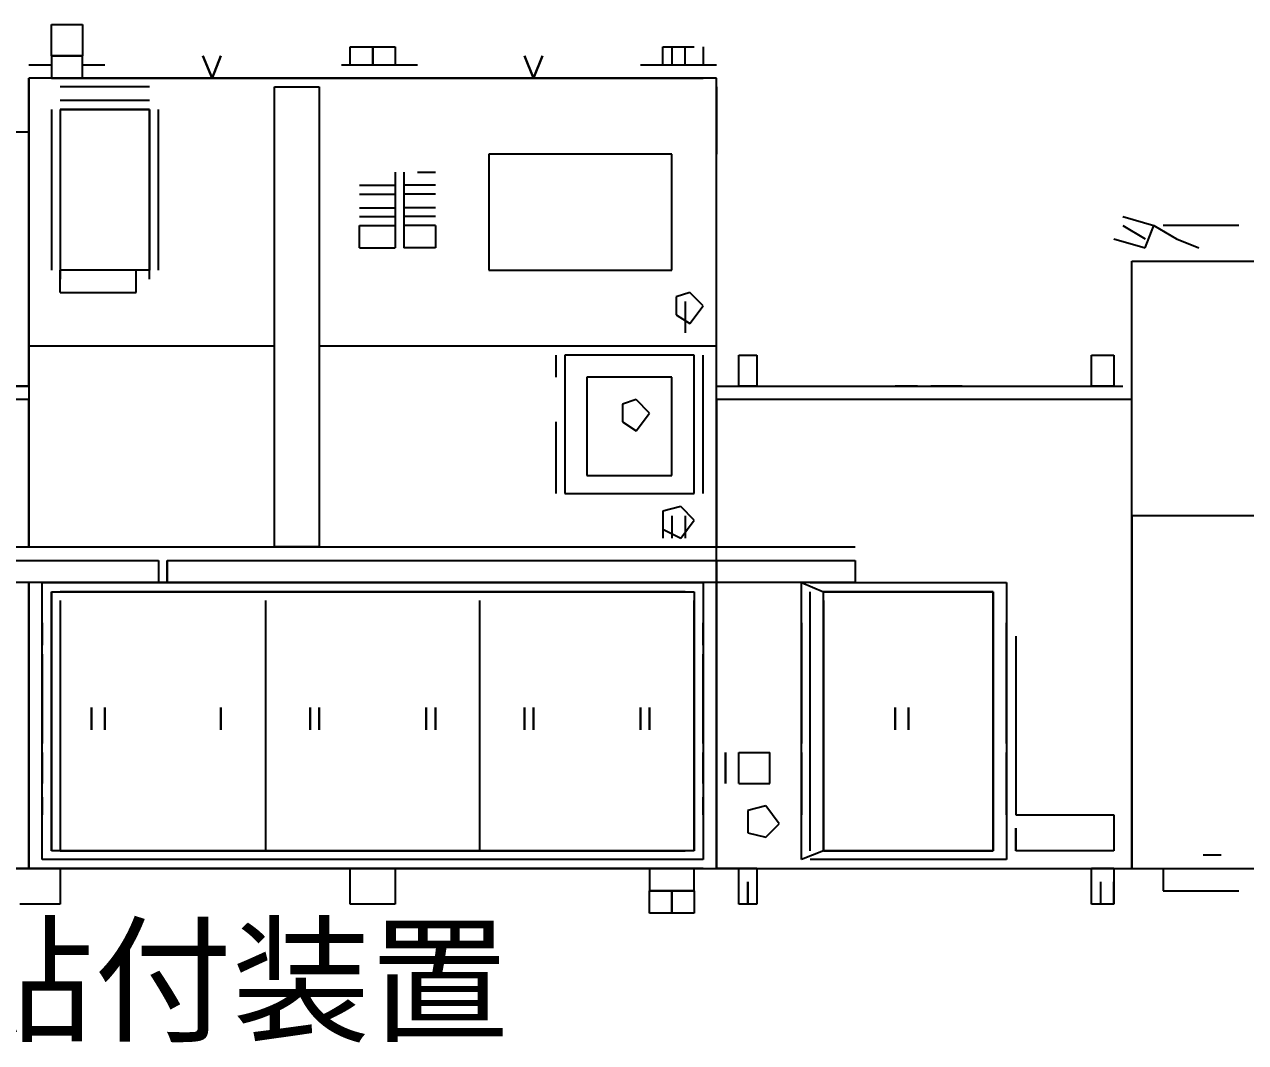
# Model space of a CAD drawing. Header units: millimetres. Extents: x 5 to 415, y 48 to 251.
# Drawn here: x 275.308 to 280.132, y 190.8 to 194.822 of the extents above; entities that cross this region are included whole.
import ezdxf

# ---------------------------------------------------------------- set-up
doc = ezdxf.new("R2010")
doc.units = ezdxf.units.MM
doc.layers.add('P', color=7, linetype='Continuous')
doc.layers.add('T', color=7, linetype='Continuous')

msp = doc.modelspace()

# ---------------------------------------------------------------- linework, layer by layer
at = {"layer": 'P'}
for points in [[(275.414, 194.698), (275.414, 194.822)], [(275.414, 194.822), (275.537, 194.822)], [(275.414, 194.698), (275.414, 194.822)], [(275.414, 194.822), (275.537, 194.822)], [(275.414, 194.698), (275.414, 194.822)], [(275.414, 194.822), (275.537, 194.822)], [(275.537, 194.822), (275.537, 194.698)], [(275.537, 194.822), (275.537, 194.698)], [(275.537, 194.822), (275.537, 194.698)], [(276.595, 194.663), (276.595, 194.733)], [(276.595, 194.733), (276.772, 194.733)], [(276.595, 194.663), (276.595, 194.733)], [(276.595, 194.733), (276.772, 194.733)], [(276.595, 194.663), (276.595, 194.733)], [(276.595, 194.733), (276.772, 194.733)], [(276.684, 194.733), (276.684, 194.663)], [(276.684, 194.663), (276.684, 194.733)], [(276.684, 194.733), (276.684, 194.663)], [(276.684, 194.663), (276.684, 194.733)], [(276.684, 194.733), (276.684, 194.663)], [(276.684, 194.663), (276.684, 194.733)], [(276.772, 194.733), (276.772, 194.663)], [(276.772, 194.733), (276.772, 194.663)], [(276.772, 194.733), (276.772, 194.663)], [(277.83, 194.663), (277.83, 194.733)], [(277.83, 194.733), (277.954, 194.733)], [(277.83, 194.663), (277.83, 194.733)], [(277.83, 194.733), (277.954, 194.733)], [(277.83, 194.663), (277.83, 194.733)], [(277.83, 194.733), (277.954, 194.733)], [(277.865, 194.733), (277.865, 194.663)], [(277.865, 194.733), (277.865, 194.663)], [(277.865, 194.733), (277.865, 194.663)], [(277.918, 194.663), (277.918, 194.733)], [(277.918, 194.663), (277.918, 194.733)], [(277.918, 194.663), (277.918, 194.733)], [(277.989, 194.733), (277.989, 194.663)], [(277.989, 194.733), (277.989, 194.663)], [(277.989, 194.733), (277.989, 194.663)], [(275.414, 194.698), (275.537, 194.698)], [(275.414, 194.698), (275.414, 194.61)], [(275.537, 194.698), (275.414, 194.698)], [(275.414, 194.698), (275.537, 194.698)], [(275.414, 194.698), (275.414, 194.61)], [(275.537, 194.698), (275.414, 194.698)], [(275.414, 194.698), (275.537, 194.698)], [(275.414, 194.698), (275.414, 194.61)], [(275.537, 194.698), (275.414, 194.698)], [(275.537, 194.61), (275.537, 194.698)], [(275.537, 194.61), (275.537, 194.698)], [(275.537, 194.61), (275.537, 194.698)], [(276.049, 194.61), (276.013, 194.698)], [(276.013, 194.698), (276.049, 194.61)], [(276.049, 194.61), (276.013, 194.698)], [(276.013, 194.698), (276.049, 194.61)], [(276.049, 194.61), (276.013, 194.698)], [(276.013, 194.698), (276.049, 194.61)], [(276.084, 194.698), (276.049, 194.61)], [(276.049, 194.61), (276.084, 194.698)], [(276.084, 194.698), (276.049, 194.61)], [(276.049, 194.61), (276.084, 194.698)], [(276.084, 194.698), (276.049, 194.61)], [(276.049, 194.61), (276.084, 194.698)], [(277.319, 194.61), (277.283, 194.698)], [(277.283, 194.698), (277.319, 194.61)], [(277.319, 194.61), (277.283, 194.698)], [(277.283, 194.698), (277.319, 194.61)], [(277.319, 194.61), (277.283, 194.698)], [(277.283, 194.698), (277.319, 194.61)], [(277.354, 194.698), (277.319, 194.61)], [(277.319, 194.61), (277.354, 194.698)], [(277.354, 194.698), (277.319, 194.61)], [(277.319, 194.61), (277.354, 194.698)], [(277.354, 194.698), (277.319, 194.61)], [(277.319, 194.61), (277.354, 194.698)], [(275.325, 194.663), (275.414, 194.663)], [(275.325, 194.663), (275.414, 194.663)], [(275.325, 194.663), (275.414, 194.663)], [(275.537, 194.663), (275.625, 194.663)], [(275.537, 194.663), (275.625, 194.663)], [(275.537, 194.663), (275.625, 194.663)], [(276.56, 194.663), (276.86, 194.663)], [(276.56, 194.663), (276.86, 194.663)], [(276.56, 194.663), (276.86, 194.663)], [(277.742, 194.663), (278.042, 194.663)], [(277.742, 194.663), (278.042, 194.663)], [(277.742, 194.663), (278.042, 194.663)], [(275.325, 194.61), (275.325, 193.552)], [(278.042, 194.61), (275.325, 194.61)], [(275.414, 194.61), (275.325, 194.61)], [(275.325, 193.393), (275.325, 194.61)], [(275.325, 194.61), (275.325, 193.552)], [(278.042, 194.61), (275.325, 194.61)], [(275.414, 194.61), (275.325, 194.61)], [(275.325, 193.393), (275.325, 194.61)], [(275.325, 194.61), (275.325, 193.552)], [(278.042, 194.61), (275.325, 194.61)], [(275.414, 194.61), (275.325, 194.61)], [(275.325, 193.393), (275.325, 194.61)], [(275.325, 194.398), (275.325, 194.575)], [(275.325, 194.398), (275.325, 194.575)], [(275.325, 194.398), (275.325, 194.575)], [(275.414, 194.61), (277.989, 194.61)], [(275.414, 194.61), (277.989, 194.61)], [(275.414, 194.61), (277.989, 194.61)], [(275.802, 194.575), (275.449, 194.575)], [(275.802, 194.575), (275.449, 194.575)], [(275.802, 194.575), (275.449, 194.575)], [(276.013, 194.61), (275.925, 194.61)], [(276.013, 194.61), (275.925, 194.61)], [(276.013, 194.61), (275.925, 194.61)], [(276.013, 194.61), (275.925, 194.61)], [(276.013, 194.61), (275.925, 194.61)], [(276.013, 194.61), (275.925, 194.61)], [(276.296, 194.575), (276.472, 194.575)], [(276.296, 194.575), (276.472, 194.575)], [(276.296, 192.758), (276.296, 194.575)], [(276.296, 194.575), (276.472, 194.575)], [(276.296, 194.575), (276.472, 194.575)], [(276.296, 194.575), (276.472, 194.575)], [(276.296, 192.758), (276.296, 194.575)], [(276.296, 194.575), (276.472, 194.575)], [(276.296, 194.575), (276.472, 194.575)], [(276.296, 194.575), (276.472, 194.575)], [(276.296, 192.758), (276.296, 194.575)], [(276.296, 194.575), (276.472, 194.575)], [(276.472, 194.575), (276.472, 192.758)], [(276.472, 194.575), (276.472, 192.758)], [(276.472, 194.575), (276.472, 192.758)], [(277.354, 194.61), (277.442, 194.61)], [(277.442, 194.61), (277.354, 194.61)], [(277.354, 194.61), (277.442, 194.61)], [(277.442, 194.61), (277.354, 194.61)], [(277.354, 194.61), (277.442, 194.61)], [(277.442, 194.61), (277.354, 194.61)], [(277.742, 194.61), (277.83, 194.61)], [(277.742, 194.61), (277.83, 194.61)], [(277.742, 194.61), (277.83, 194.61)], [(278.042, 193.552), (278.042, 194.61)], [(278.042, 193.393), (278.042, 194.61)], [(278.042, 193.552), (278.042, 194.61)], [(278.042, 193.393), (278.042, 194.61)], [(278.042, 193.552), (278.042, 194.61)], [(278.042, 193.393), (278.042, 194.61)], [(278.042, 194.575), (278.042, 194.31)], [(278.042, 194.575), (278.042, 194.31)], [(278.042, 194.575), (278.042, 194.31)], [(275.414, 194.486), (275.414, 193.851)], [(275.414, 194.486), (275.414, 193.851)], [(275.414, 194.486), (275.414, 193.851)], [(275.802, 194.522), (275.449, 194.522)], [(275.802, 194.522), (275.449, 194.522)], [(275.802, 194.522), (275.449, 194.522)], [(275.802, 194.522), (275.449, 194.522)], [(275.802, 194.522), (275.449, 194.522)], [(275.802, 194.522), (275.449, 194.522)], [(275.802, 194.522), (275.449, 194.522)], [(275.802, 194.522), (275.449, 194.522)], [(275.802, 194.522), (275.449, 194.522)], [(275.449, 194.486), (275.449, 193.851)], [(275.802, 194.486), (275.449, 194.486)], [(275.449, 194.486), (275.802, 194.486)], [(275.449, 194.486), (275.802, 194.486)], [(275.449, 194.486), (275.449, 193.851)], [(275.449, 194.486), (275.449, 193.851)], [(275.449, 194.486), (275.449, 193.816)], [(275.449, 194.486), (275.449, 193.851)], [(275.802, 194.486), (275.449, 194.486)], [(275.449, 194.486), (275.802, 194.486)], [(275.449, 194.486), (275.802, 194.486)], [(275.449, 194.486), (275.449, 193.851)], [(275.449, 194.486), (275.449, 193.851)], [(275.449, 194.486), (275.449, 193.816)], [(275.449, 194.486), (275.449, 193.851)], [(275.802, 194.486), (275.449, 194.486)], [(275.449, 194.486), (275.802, 194.486)], [(275.449, 194.486), (275.802, 194.486)], [(275.449, 194.486), (275.449, 193.851)], [(275.449, 194.486), (275.449, 193.851)], [(275.449, 194.486), (275.449, 193.816)], [(275.802, 194.486), (275.802, 193.851)], [(275.802, 193.851), (275.802, 194.486)], [(275.802, 193.851), (275.802, 194.486)], [(275.802, 193.816), (275.802, 194.486)], [(275.802, 194.486), (275.802, 193.851)], [(275.802, 193.851), (275.802, 194.486)], [(275.802, 193.851), (275.802, 194.486)], [(275.802, 193.816), (275.802, 194.486)], [(275.802, 194.486), (275.802, 193.851)], [(275.802, 193.851), (275.802, 194.486)], [(275.802, 193.851), (275.802, 194.486)], [(275.802, 193.816), (275.802, 194.486)], [(275.837, 193.851), (275.837, 194.486)], [(275.837, 193.851), (275.837, 194.486)], [(275.837, 193.851), (275.837, 194.486)], [(276.296, 192.758), (276.296, 194.522)], [(276.296, 192.758), (276.296, 194.522)], [(276.296, 192.758), (276.296, 194.522)], [(276.472, 194.522), (276.472, 192.758)], [(276.472, 194.522), (276.472, 192.758)], [(276.472, 194.522), (276.472, 192.758)], [(274.514, 194.398), (275.325, 194.398)], [(274.514, 194.398), (275.325, 194.398)], [(274.514, 194.398), (275.325, 194.398)], [(275.325, 194.363), (275.325, 193.393)], [(275.325, 194.363), (275.325, 193.393)], [(275.325, 194.363), (275.325, 193.393)], [(277.865, 194.31), (277.142, 194.31)], [(277.142, 194.31), (277.142, 193.851)], [(277.865, 194.31), (277.142, 194.31)], [(277.142, 194.31), (277.142, 193.851)], [(277.23, 194.31), (277.142, 194.31)], [(277.865, 194.31), (277.142, 194.31)], [(277.142, 194.31), (277.142, 193.851)], [(277.865, 194.31), (277.142, 194.31)], [(277.142, 194.31), (277.142, 193.851)], [(277.23, 194.31), (277.142, 194.31)], [(277.865, 194.31), (277.142, 194.31)], [(277.142, 194.31), (277.142, 193.851)], [(277.865, 194.31), (277.142, 194.31)], [(277.142, 194.31), (277.142, 193.851)], [(277.23, 194.31), (277.142, 194.31)], [(277.865, 193.851), (277.865, 194.31)], [(277.865, 193.851), (277.865, 194.31)], [(277.865, 193.851), (277.865, 194.31)], [(277.865, 193.851), (277.865, 194.31)], [(277.865, 193.851), (277.865, 194.31)], [(277.865, 193.851), (277.865, 194.31)], [(276.772, 194.239), (276.772, 193.94)], [(276.772, 194.239), (276.772, 193.94)], [(276.772, 194.239), (276.772, 193.94)], [(276.772, 194.239), (276.772, 193.94)], [(276.772, 194.239), (276.772, 193.94)], [(276.772, 194.239), (276.772, 193.94)], [(276.807, 194.239), (276.807, 193.94)], [(276.807, 194.239), (276.807, 193.94)], [(276.807, 194.239), (276.807, 193.94)], [(276.86, 194.239), (276.931, 194.239)], [(276.86, 194.239), (276.931, 194.239)], [(276.86, 194.239), (276.931, 194.239)], [(276.86, 194.239), (276.931, 194.239)], [(276.86, 194.239), (276.931, 194.239)], [(276.86, 194.239), (276.931, 194.239)], [(276.86, 194.239), (276.931, 194.239)], [(276.86, 194.239), (276.931, 194.239)], [(276.86, 194.239), (276.931, 194.239)], [(276.631, 194.187), (276.772, 194.187)], [(276.631, 194.187), (276.772, 194.187)], [(276.631, 194.187), (276.772, 194.187)], [(276.931, 194.187), (276.807, 194.187)], [(276.931, 194.187), (276.807, 194.187)], [(276.931, 194.187), (276.807, 194.187)], [(276.631, 194.151), (276.772, 194.151)], [(276.631, 194.151), (276.772, 194.151)], [(276.631, 194.151), (276.772, 194.151)], [(276.931, 194.151), (276.807, 194.151)], [(276.931, 194.151), (276.807, 194.151)], [(276.931, 194.151), (276.807, 194.151)], [(276.631, 194.098), (276.772, 194.098)], [(276.631, 194.098), (276.772, 194.098)], [(276.631, 194.098), (276.772, 194.098)], [(276.931, 194.098), (276.807, 194.098)], [(276.931, 194.098), (276.807, 194.098)], [(276.931, 194.098), (276.807, 194.098)], [(276.631, 194.063), (276.772, 194.063)], [(276.631, 194.063), (276.772, 194.063)], [(276.631, 194.063), (276.772, 194.063)], [(276.931, 194.063), (276.807, 194.063)], [(276.931, 194.063), (276.807, 194.063)], [(276.931, 194.063), (276.807, 194.063)], [(279.647, 194.063), (279.77, 194.028)], [(279.647, 194.063), (279.77, 194.028)], [(279.647, 194.063), (279.77, 194.028)], [(276.631, 193.94), (276.631, 194.028)], [(276.631, 194.028), (276.772, 194.028)], [(276.631, 193.94), (276.631, 194.028)], [(276.631, 194.028), (276.772, 194.028)], [(276.631, 193.94), (276.631, 194.028)], [(276.631, 194.028), (276.772, 194.028)], [(276.807, 194.028), (276.807, 193.94)], [(276.931, 194.028), (276.807, 194.028)], [(276.807, 194.028), (276.807, 193.94)], [(276.931, 194.028), (276.807, 194.028)], [(276.807, 194.028), (276.807, 193.94)], [(276.931, 194.028), (276.807, 194.028)], [(276.931, 194.028), (276.931, 193.94)], [(276.931, 194.028), (276.931, 193.94)], [(276.931, 194.028), (276.931, 193.94)], [(279.647, 194.028), (279.735, 193.975)], [(279.647, 194.028), (279.735, 193.975)], [(279.647, 194.028), (279.735, 193.975)], [(279.735, 193.94), (279.77, 194.028)], [(279.735, 193.94), (279.77, 194.028)], [(279.735, 193.94), (279.77, 194.028)], [(279.735, 193.94), (279.77, 194.028)], [(279.735, 193.94), (279.77, 194.028)], [(279.735, 193.94), (279.77, 194.028)], [(279.77, 194.028), (279.859, 193.975)], [(279.77, 194.028), (279.859, 193.975)], [(279.77, 194.028), (279.859, 193.975)], [(280.106, 194.028), (279.806, 194.028)], [(280.106, 194.028), (279.806, 194.028)], [(280.106, 194.028), (279.806, 194.028)], [(279.612, 193.975), (279.735, 193.94)], [(279.612, 193.975), (279.735, 193.94)], [(279.612, 193.975), (279.735, 193.94)], [(279.859, 193.975), (279.947, 193.94)], [(279.859, 193.975), (279.947, 193.94)], [(279.859, 193.975), (279.947, 193.94)], [(276.631, 193.94), (276.772, 193.94)], [(276.631, 193.94), (276.772, 193.94)], [(276.631, 193.94), (276.772, 193.94)], [(276.931, 193.94), (276.807, 193.94)], [(276.931, 193.94), (276.807, 193.94)], [(276.931, 193.94), (276.807, 193.94)], [(276.931, 193.94), (276.86, 193.94)], [(276.931, 193.94), (276.86, 193.94)], [(276.931, 193.94), (276.86, 193.94)], [(276.931, 193.94), (276.86, 193.94)], [(276.931, 193.94), (276.86, 193.94)], [(276.931, 193.94), (276.86, 193.94)], [(276.931, 193.94), (276.86, 193.94)], [(276.931, 193.94), (276.86, 193.94)], [(276.931, 193.94), (276.86, 193.94)], [(275.802, 193.851), (275.449, 193.851)], [(275.449, 193.763), (275.449, 193.851)], [(275.802, 193.851), (275.449, 193.851)], [(275.449, 193.763), (275.449, 193.851)], [(275.802, 193.851), (275.449, 193.851)], [(275.449, 193.763), (275.449, 193.851)], [(275.749, 193.763), (275.749, 193.851)], [(275.749, 193.763), (275.749, 193.851)], [(275.749, 193.763), (275.749, 193.851)], [(277.142, 193.851), (277.865, 193.851)], [(277.142, 193.851), (277.865, 193.851)], [(277.142, 193.851), (277.23, 193.851)], [(277.142, 193.851), (277.865, 193.851)], [(277.142, 193.851), (277.865, 193.851)], [(277.142, 193.851), (277.23, 193.851)], [(277.142, 193.851), (277.865, 193.851)], [(277.142, 193.851), (277.865, 193.851)], [(277.142, 193.851), (277.23, 193.851)], [(279.682, 192.881), (279.682, 193.887)], [(279.682, 193.887), (281.887, 193.887)], [(279.682, 192.881), (279.682, 193.887)], [(279.682, 193.887), (281.887, 193.887)], [(279.682, 192.881), (279.682, 193.887)], [(279.682, 193.887), (281.887, 193.887)], [(275.449, 193.763), (275.749, 193.763)], [(275.449, 193.763), (275.749, 193.763)], [(275.449, 193.763), (275.749, 193.763)], [(277.936, 193.763), (277.883, 193.746)], [(277.936, 193.763), (277.883, 193.746)], [(277.936, 193.763), (277.883, 193.746)], [(277.989, 193.71), (277.936, 193.763)], [(277.989, 193.71), (277.936, 193.763)], [(277.989, 193.71), (277.936, 193.763)], [(277.883, 193.746), (277.883, 193.675)], [(277.883, 193.746), (277.883, 193.675)], [(277.883, 193.746), (277.883, 193.675)], [(277.918, 193.728), (277.918, 193.604)], [(277.918, 193.728), (277.918, 193.604)], [(277.918, 193.728), (277.918, 193.604)], [(277.918, 193.728), (277.918, 193.604)], [(277.918, 193.728), (277.918, 193.604)], [(277.918, 193.728), (277.918, 193.604)], [(277.918, 193.728), (277.918, 193.604)], [(277.918, 193.728), (277.918, 193.604)], [(277.918, 193.728), (277.918, 193.604)], [(277.918, 193.728), (277.918, 193.604)], [(277.918, 193.728), (277.918, 193.604)], [(277.918, 193.728), (277.918, 193.604)], [(277.918, 193.728), (277.918, 193.604)], [(277.918, 193.728), (277.918, 193.604)], [(277.918, 193.728), (277.918, 193.604)], [(277.936, 193.64), (277.989, 193.71)], [(277.936, 193.64), (277.989, 193.71)], [(277.936, 193.64), (277.989, 193.71)], [(277.883, 193.675), (277.936, 193.64)], [(277.883, 193.675), (277.936, 193.64)], [(277.883, 193.675), (277.936, 193.64)], [(275.325, 193.604), (275.325, 193.516)], [(275.325, 193.604), (275.325, 193.516)], [(275.325, 193.604), (275.325, 193.516)], [(278.042, 193.516), (278.042, 193.604)], [(278.042, 193.516), (278.042, 193.604)], [(278.042, 193.516), (278.042, 193.604)], [(275.325, 193.552), (276.296, 193.552)], [(275.325, 193.552), (275.325, 192.758)], [(275.325, 193.552), (276.296, 193.552)], [(275.325, 193.552), (275.325, 192.758)], [(275.325, 193.552), (276.296, 193.552)], [(275.325, 193.552), (275.325, 192.758)], [(276.472, 193.552), (278.042, 193.552)], [(276.472, 193.552), (278.042, 193.552)], [(276.472, 193.552), (278.042, 193.552)], [(277.407, 193.516), (277.407, 193.428)], [(277.407, 193.516), (277.407, 193.428)], [(277.407, 193.516), (277.407, 193.428)], [(277.442, 193.516), (277.442, 192.969)], [(277.954, 193.516), (277.442, 193.516)], [(277.954, 193.516), (277.442, 193.516)], [(277.442, 193.516), (277.442, 192.969)], [(277.954, 193.516), (277.442, 193.516)], [(277.954, 193.516), (277.442, 193.516)], [(277.442, 193.516), (277.442, 192.969)], [(277.954, 193.516), (277.442, 193.516)], [(277.954, 193.516), (277.442, 193.516)], [(277.918, 193.516), (277.495, 193.516)], [(277.918, 193.516), (277.495, 193.516)], [(277.918, 193.516), (277.495, 193.516)], [(277.954, 192.969), (277.954, 193.516)], [(277.954, 192.969), (277.954, 193.516)], [(277.954, 192.969), (277.954, 193.516)], [(277.989, 192.969), (277.989, 193.516)], [(277.989, 192.969), (277.989, 193.516)], [(277.989, 192.969), (277.989, 193.516)], [(278.042, 192.758), (278.042, 193.552)], [(278.042, 192.758), (278.042, 193.552)], [(278.042, 192.758), (278.042, 193.552)], [(278.13, 193.393), (278.13, 193.516)], [(278.13, 193.516), (278.201, 193.516)], [(278.13, 193.393), (278.13, 193.516)], [(278.13, 193.516), (278.201, 193.516)], [(278.13, 193.393), (278.13, 193.516)], [(278.13, 193.516), (278.201, 193.516)], [(278.201, 193.516), (278.201, 193.393)], [(278.201, 193.516), (278.201, 193.393)], [(278.201, 193.516), (278.201, 193.393)], [(279.523, 193.393), (279.523, 193.516)], [(279.523, 193.516), (279.612, 193.516)], [(279.523, 193.393), (279.523, 193.516)], [(279.523, 193.516), (279.612, 193.516)], [(279.523, 193.393), (279.523, 193.516)], [(279.523, 193.516), (279.612, 193.516)], [(279.612, 193.516), (279.612, 193.393)], [(279.612, 193.516), (279.612, 193.393)], [(279.612, 193.516), (279.612, 193.393)], [(277.865, 193.428), (277.53, 193.428)], [(277.53, 193.428), (277.53, 193.04)], [(277.865, 193.428), (277.53, 193.428)], [(277.53, 193.428), (277.53, 193.04)], [(277.865, 193.428), (277.53, 193.428)], [(277.53, 193.428), (277.53, 193.04)], [(277.865, 193.04), (277.865, 193.428)], [(277.865, 193.04), (277.865, 193.428)], [(277.865, 193.04), (277.865, 193.428)], [(275.325, 193.393), (274.514, 193.393)], [(275.325, 193.393), (274.514, 193.393)], [(275.325, 193.393), (274.514, 193.393)], [(275.237, 193.393), (275.325, 193.393)], [(275.237, 193.393), (275.325, 193.393)], [(275.237, 193.393), (275.325, 193.393)], [(278.042, 193.305), (278.042, 193.393)], [(278.042, 193.393), (278.13, 193.393)], [(278.042, 193.305), (278.042, 193.393)], [(278.042, 193.393), (278.13, 193.393)], [(278.042, 193.305), (278.042, 193.393)], [(278.042, 193.393), (278.13, 193.393)], [(278.13, 193.393), (279.647, 193.393)], [(278.13, 193.393), (278.201, 193.393)], [(278.201, 193.393), (278.13, 193.393)], [(278.13, 193.393), (279.647, 193.393)], [(278.13, 193.393), (278.201, 193.393)], [(278.201, 193.393), (278.13, 193.393)], [(278.13, 193.393), (279.647, 193.393)], [(278.13, 193.393), (278.201, 193.393)], [(278.201, 193.393), (278.13, 193.393)], [(278.836, 193.393), (278.747, 193.393)], [(278.836, 193.393), (278.747, 193.393)], [(278.836, 193.393), (278.747, 193.393)], [(278.836, 193.393), (278.747, 193.393)], [(278.836, 193.393), (278.747, 193.393)], [(278.836, 193.393), (278.747, 193.393)], [(278.888, 193.393), (278.977, 193.393)], [(278.977, 193.393), (278.888, 193.393)], [(278.888, 193.393), (278.977, 193.393)], [(278.977, 193.393), (278.888, 193.393)], [(278.888, 193.393), (278.977, 193.393)], [(278.977, 193.393), (278.888, 193.393)], [(279.012, 193.393), (278.924, 193.393)], [(279.012, 193.393), (278.924, 193.393)], [(279.012, 193.393), (278.924, 193.393)], [(279.523, 193.393), (279.612, 193.393)], [(279.612, 193.393), (279.523, 193.393)], [(279.523, 193.393), (279.612, 193.393)], [(279.612, 193.393), (279.523, 193.393)], [(279.523, 193.393), (279.612, 193.393)], [(279.612, 193.393), (279.523, 193.393)], [(275.325, 193.34), (273.456, 193.34)], [(275.325, 193.34), (273.456, 193.34)], [(275.325, 193.34), (273.456, 193.34)], [(275.325, 192.758), (275.325, 193.34)], [(275.325, 193.34), (275.325, 192.758)], [(275.325, 192.758), (275.325, 193.34)], [(275.325, 193.34), (275.325, 192.758)], [(275.325, 192.758), (275.325, 193.34)], [(275.325, 193.34), (275.325, 192.758)], [(277.724, 193.34), (277.671, 193.322)], [(277.724, 193.34), (277.671, 193.322)], [(277.724, 193.34), (277.671, 193.322)], [(277.724, 193.34), (277.671, 193.322)], [(277.724, 193.34), (277.671, 193.322)], [(277.724, 193.34), (277.671, 193.322)], [(277.671, 193.322), (277.671, 193.252)], [(277.671, 193.322), (277.671, 193.252)], [(277.671, 193.322), (277.671, 193.252)], [(277.671, 193.322), (277.671, 193.252)], [(277.671, 193.322), (277.671, 193.252)], [(277.671, 193.322), (277.671, 193.252)], [(277.777, 193.287), (277.724, 193.34)], [(277.777, 193.287), (277.724, 193.34)], [(277.777, 193.287), (277.724, 193.34)], [(277.777, 193.287), (277.724, 193.34)], [(277.777, 193.287), (277.724, 193.34)], [(277.777, 193.287), (277.724, 193.34)], [(279.682, 193.34), (278.042, 193.34)], [(278.042, 193.34), (278.042, 192.758)], [(279.682, 193.34), (278.042, 193.34)], [(278.042, 193.34), (278.042, 192.758)], [(279.682, 193.34), (278.042, 193.34)], [(278.042, 193.34), (278.042, 192.758)], [(279.682, 191.488), (279.682, 193.34)], [(279.682, 191.488), (279.682, 193.34)], [(279.682, 191.488), (279.682, 193.34)], [(279.682, 191.488), (279.682, 193.34)], [(279.682, 191.488), (279.682, 193.34)], [(279.682, 191.488), (279.682, 193.34)], [(277.724, 193.216), (277.777, 193.287)], [(277.724, 193.216), (277.777, 193.287)], [(277.724, 193.216), (277.777, 193.287)], [(277.724, 193.216), (277.777, 193.287)], [(277.724, 193.216), (277.777, 193.287)], [(277.724, 193.216), (277.777, 193.287)], [(278.042, 191.558), (278.042, 193.305)], [(278.042, 191.558), (278.042, 193.305)], [(278.042, 191.558), (278.042, 193.305)], [(277.407, 193.252), (277.407, 192.969)], [(277.407, 193.252), (277.407, 192.969)], [(277.407, 193.252), (277.407, 192.969)], [(277.671, 193.252), (277.724, 193.216)], [(277.671, 193.252), (277.724, 193.216)], [(277.671, 193.252), (277.724, 193.216)], [(277.671, 193.252), (277.724, 193.216)], [(277.671, 193.252), (277.724, 193.216)], [(277.671, 193.252), (277.724, 193.216)], [(277.53, 193.04), (277.865, 193.04)], [(277.53, 193.04), (277.865, 193.04)], [(277.53, 193.04), (277.865, 193.04)], [(277.442, 192.969), (277.954, 192.969)], [(277.442, 192.969), (277.954, 192.969)], [(277.442, 192.969), (277.954, 192.969)], [(277.442, 192.969), (277.954, 192.969)], [(277.442, 192.969), (277.954, 192.969)], [(277.442, 192.969), (277.954, 192.969)], [(277.901, 192.917), (277.83, 192.899)], [(277.901, 192.917), (277.83, 192.899)], [(277.901, 192.917), (277.83, 192.899)], [(277.83, 192.899), (277.83, 192.828)], [(277.83, 192.899), (277.83, 192.828)], [(277.83, 192.899), (277.83, 192.828)], [(277.954, 192.864), (277.901, 192.917)], [(277.954, 192.864), (277.901, 192.917)], [(277.954, 192.864), (277.901, 192.917)], [(277.83, 192.881), (277.83, 192.793)], [(277.83, 192.881), (277.83, 192.793)], [(277.83, 192.881), (277.83, 192.793)], [(277.865, 192.881), (277.865, 192.793)], [(277.865, 192.881), (277.865, 192.793)], [(277.865, 192.881), (277.865, 192.793)], [(277.865, 192.881), (277.865, 192.793)], [(277.865, 192.881), (277.865, 192.793)], [(277.865, 192.881), (277.865, 192.793)], [(277.865, 192.881), (277.865, 192.793)], [(277.865, 192.881), (277.865, 192.793)], [(277.865, 192.881), (277.865, 192.793)], [(277.865, 192.881), (277.865, 192.793)], [(277.865, 192.881), (277.865, 192.793)], [(277.865, 192.881), (277.865, 192.793)], [(277.901, 192.793), (277.954, 192.864)], [(277.901, 192.793), (277.954, 192.864)], [(277.901, 192.793), (277.954, 192.864)], [(277.918, 192.881), (277.918, 192.793)], [(277.918, 192.881), (277.918, 192.793)], [(277.918, 192.881), (277.918, 192.793)], [(277.918, 192.881), (277.918, 192.793)], [(277.918, 192.881), (277.918, 192.793)], [(277.918, 192.881), (277.918, 192.793)], [(277.918, 192.881), (277.918, 192.793)], [(277.918, 192.881), (277.918, 192.793)], [(277.918, 192.881), (277.918, 192.793)], [(277.918, 192.881), (277.918, 192.793)], [(277.918, 192.881), (277.918, 192.793)], [(277.918, 192.881), (277.918, 192.793)], [(277.918, 192.881), (277.918, 192.793)], [(277.918, 192.881), (277.918, 192.793)], [(277.918, 192.881), (277.918, 192.793)], [(281.887, 192.881), (279.682, 192.881)], [(279.682, 192.881), (279.682, 191.488)], [(281.887, 192.881), (279.682, 192.881)], [(279.682, 192.881), (279.682, 191.488)], [(281.887, 192.881), (279.682, 192.881)], [(279.682, 192.881), (279.682, 191.488)], [(277.83, 192.828), (277.901, 192.793)], [(277.83, 192.828), (277.901, 192.793)], [(277.83, 192.828), (277.901, 192.793)], [(273.685, 192.758), (275.872, 192.758)], [(273.685, 192.758), (275.872, 192.758)], [(273.685, 192.758), (275.872, 192.758)], [(275.872, 192.758), (278.042, 192.758)], [(275.872, 192.758), (278.042, 192.758)], [(275.872, 192.758), (278.042, 192.758)], [(276.472, 192.758), (276.296, 192.758)], [(276.296, 192.758), (276.472, 192.758)], [(276.472, 192.758), (276.296, 192.758)], [(276.296, 192.758), (276.472, 192.758)], [(276.472, 192.758), (276.296, 192.758)], [(276.296, 192.758), (276.472, 192.758)], [(278.042, 192.758), (278.589, 192.758)], [(278.042, 192.758), (278.589, 192.758)], [(278.042, 192.758), (278.589, 192.758)], [(273.685, 192.705), (275.837, 192.705)], [(273.685, 192.705), (275.837, 192.705)], [(273.685, 192.705), (275.837, 192.705)], [(275.837, 192.705), (275.837, 192.617)], [(275.837, 192.705), (275.837, 192.617)], [(275.837, 192.705), (275.837, 192.617)], [(275.872, 192.617), (275.872, 192.705)], [(275.872, 192.705), (278.042, 192.705)], [(275.872, 192.705), (275.872, 192.617)], [(275.872, 192.617), (275.872, 192.705)], [(275.872, 192.617), (275.872, 192.705)], [(275.872, 192.705), (278.042, 192.705)], [(275.872, 192.705), (275.872, 192.617)], [(275.872, 192.617), (275.872, 192.705)], [(275.872, 192.617), (275.872, 192.705)], [(275.872, 192.705), (278.042, 192.705)], [(275.872, 192.705), (275.872, 192.617)], [(275.872, 192.617), (275.872, 192.705)], [(278.042, 192.617), (278.042, 192.705)], [(278.042, 192.705), (278.589, 192.705)], [(278.042, 192.705), (278.042, 192.617)], [(278.042, 192.705), (278.042, 192.617)], [(278.042, 192.617), (278.042, 192.705)], [(278.042, 192.617), (278.042, 192.705)], [(278.042, 192.705), (278.589, 192.705)], [(278.042, 192.705), (278.042, 192.617)], [(278.042, 192.705), (278.042, 192.617)], [(278.042, 192.617), (278.042, 192.705)], [(278.042, 192.617), (278.042, 192.705)], [(278.042, 192.705), (278.589, 192.705)], [(278.042, 192.705), (278.042, 192.617)], [(278.042, 192.705), (278.042, 192.617)], [(278.042, 192.617), (278.042, 192.705)], [(278.589, 192.705), (278.589, 192.617)], [(278.589, 192.705), (278.589, 192.617)], [(278.589, 192.705), (278.589, 192.617)], [(278.589, 192.705), (278.589, 192.617)], [(278.589, 192.705), (278.589, 192.617)], [(278.589, 192.705), (278.589, 192.617)], [(278.589, 192.705), (278.589, 192.617)], [(278.589, 192.705), (278.589, 192.617)], [(278.589, 192.705), (278.589, 192.617)], [(275.837, 192.617), (273.685, 192.617)], [(275.872, 192.617), (273.685, 192.617)], [(275.837, 192.617), (273.685, 192.617)], [(275.872, 192.617), (273.685, 192.617)], [(275.837, 192.617), (273.685, 192.617)], [(275.872, 192.617), (273.685, 192.617)], [(275.325, 191.488), (275.325, 192.617)], [(275.325, 192.617), (275.325, 191.488)], [(275.325, 192.617), (275.325, 191.488)], [(275.325, 191.488), (275.325, 192.617)], [(275.325, 192.617), (275.325, 191.488)], [(275.325, 192.617), (275.325, 191.488)], [(275.325, 191.488), (275.325, 192.617)], [(275.325, 192.617), (275.325, 191.488)], [(275.325, 192.617), (275.325, 191.488)], [(275.378, 191.523), (275.378, 192.617)], [(275.378, 192.617), (277.989, 192.617)], [(275.378, 192.617), (277.989, 192.617)], [(275.378, 191.523), (275.378, 192.617)], [(275.378, 191.523), (275.378, 192.617)], [(275.378, 192.617), (277.989, 192.617)], [(275.378, 192.617), (277.989, 192.617)], [(275.378, 191.523), (275.378, 192.617)], [(275.378, 191.523), (275.378, 192.617)], [(275.378, 192.617), (277.989, 192.617)], [(275.378, 192.617), (277.989, 192.617)], [(275.378, 191.523), (275.378, 192.617)], [(275.837, 192.617), (275.713, 192.617)], [(275.713, 192.617), (275.837, 192.617)], [(275.837, 192.617), (275.713, 192.617)], [(275.713, 192.617), (275.837, 192.617)], [(275.837, 192.617), (275.713, 192.617)], [(275.713, 192.617), (275.837, 192.617)], [(278.042, 192.617), (275.872, 192.617)], [(278.042, 192.617), (275.872, 192.617)], [(278.042, 192.617), (275.872, 192.617)], [(278.042, 192.617), (275.872, 192.617)], [(278.042, 192.617), (275.872, 192.617)], [(278.042, 192.617), (275.872, 192.617)], [(276.472, 192.617), (276.296, 192.617)], [(276.296, 192.617), (276.472, 192.617)], [(276.472, 192.617), (276.296, 192.617)], [(276.296, 192.617), (276.472, 192.617)], [(276.472, 192.617), (276.296, 192.617)], [(276.296, 192.617), (276.472, 192.617)], [(277.072, 192.617), (276.895, 192.617)], [(276.895, 192.617), (277.072, 192.617)], [(277.072, 192.617), (276.895, 192.617)], [(276.895, 192.617), (277.072, 192.617)], [(277.072, 192.617), (276.895, 192.617)], [(276.895, 192.617), (277.072, 192.617)], [(277.654, 192.617), (277.53, 192.617)], [(277.53, 192.617), (277.654, 192.617)], [(277.654, 192.617), (277.53, 192.617)], [(277.53, 192.617), (277.654, 192.617)], [(277.654, 192.617), (277.53, 192.617)], [(277.53, 192.617), (277.654, 192.617)], [(277.989, 192.617), (277.989, 191.523)], [(277.989, 192.617), (277.989, 191.523)], [(277.989, 192.617), (277.989, 191.523)], [(277.989, 192.617), (277.989, 191.523)], [(277.989, 192.617), (277.989, 191.523)], [(277.989, 192.617), (277.989, 191.523)], [(278.042, 192.617), (278.042, 191.488)], [(278.589, 192.617), (278.042, 192.617)], [(278.589, 192.617), (278.042, 192.617)], [(278.042, 191.488), (278.042, 192.617)], [(278.042, 192.617), (278.042, 191.488)], [(278.589, 192.617), (278.042, 192.617)], [(278.589, 192.617), (278.042, 192.617)], [(278.042, 191.488), (278.042, 192.617)], [(278.042, 192.617), (278.042, 191.488)], [(278.589, 192.617), (278.042, 192.617)], [(278.589, 192.617), (278.042, 192.617)], [(278.042, 191.488), (278.042, 192.617)], [(278.377, 191.523), (278.377, 192.617)], [(278.377, 192.617), (278.465, 192.581)], [(278.377, 191.523), (278.377, 192.617)], [(278.377, 191.523), (278.377, 192.617)], [(278.377, 192.617), (278.465, 192.581)], [(278.377, 191.523), (278.377, 192.617)], [(278.377, 191.523), (278.377, 192.617)], [(278.377, 192.617), (278.465, 192.581)], [(278.377, 191.523), (278.377, 192.617)], [(278.412, 192.617), (279.188, 192.617)], [(278.412, 192.617), (279.188, 192.617)], [(278.412, 192.617), (279.188, 192.617)], [(278.412, 192.617), (279.188, 192.617)], [(278.412, 192.617), (279.188, 192.617)], [(278.412, 192.617), (279.188, 192.617)], [(279.188, 192.617), (279.188, 191.523)], [(279.188, 192.617), (279.188, 191.523)], [(279.188, 192.617), (279.188, 191.523)], [(279.188, 192.617), (279.188, 191.523)], [(279.188, 192.617), (279.188, 191.523)], [(279.188, 192.617), (279.188, 191.523)], [(275.414, 191.558), (275.414, 192.581)], [(275.414, 192.581), (275.414, 191.558)], [(275.414, 192.581), (277.954, 192.581)], [(275.414, 192.581), (277.954, 192.581)], [(275.414, 192.581), (277.954, 192.581)], [(275.414, 191.558), (275.414, 192.581)], [(275.414, 191.558), (275.414, 192.581)], [(275.414, 192.581), (275.414, 191.558)], [(275.414, 192.581), (277.954, 192.581)], [(275.414, 192.581), (277.954, 192.581)], [(275.414, 192.581), (277.954, 192.581)], [(275.414, 191.558), (275.414, 192.581)], [(275.414, 191.558), (275.414, 192.581)], [(275.414, 192.581), (275.414, 191.558)], [(275.414, 192.581), (277.954, 192.581)], [(275.414, 192.581), (277.954, 192.581)], [(275.414, 192.581), (277.954, 192.581)], [(275.414, 191.558), (275.414, 192.581)], [(276.26, 192.581), (275.449, 192.581)], [(276.26, 192.581), (275.449, 192.581)], [(276.26, 192.581), (275.449, 192.581)], [(275.449, 192.546), (275.449, 191.558)], [(275.449, 192.546), (275.449, 191.558)], [(275.449, 192.546), (275.449, 191.558)], [(277.107, 192.581), (276.26, 192.581)], [(277.107, 192.581), (276.26, 192.581)], [(277.107, 192.581), (276.26, 192.581)], [(276.26, 192.546), (276.26, 191.558)], [(276.26, 192.546), (276.26, 191.558)], [(276.26, 192.546), (276.26, 191.558)], [(277.918, 192.581), (277.107, 192.581)], [(277.918, 192.581), (277.107, 192.581)], [(277.918, 192.581), (277.107, 192.581)], [(277.107, 191.558), (277.107, 192.546)], [(277.107, 191.558), (277.107, 192.546)], [(277.107, 191.558), (277.107, 192.546)], [(277.954, 192.581), (277.954, 191.558)], [(277.954, 192.581), (277.954, 191.558)], [(277.954, 192.581), (277.954, 191.558)], [(277.954, 192.581), (277.954, 191.558)], [(277.954, 192.581), (277.954, 191.558)], [(277.954, 192.581), (277.954, 191.558)], [(277.954, 192.581), (277.954, 191.558)], [(277.954, 192.581), (277.954, 191.558)], [(277.954, 192.581), (277.954, 191.558)], [(277.954, 191.558), (277.954, 192.546)], [(277.954, 191.558), (277.954, 192.546)], [(277.954, 191.558), (277.954, 192.546)], [(278.412, 191.558), (278.412, 192.581)], [(278.412, 191.558), (278.412, 192.581)], [(278.412, 191.558), (278.412, 192.581)], [(279.135, 192.581), (278.465, 192.581)], [(278.465, 192.581), (279.135, 192.581)], [(278.465, 192.581), (279.135, 192.581)], [(278.465, 191.558), (278.465, 192.581)], [(278.465, 191.558), (278.465, 192.581)], [(278.465, 192.581), (279.135, 192.581)], [(279.135, 192.581), (278.465, 192.581)], [(278.465, 192.581), (279.135, 192.581)], [(278.465, 192.581), (279.135, 192.581)], [(278.465, 191.558), (278.465, 192.581)], [(278.465, 191.558), (278.465, 192.581)], [(278.465, 192.581), (279.135, 192.581)], [(279.135, 192.581), (278.465, 192.581)], [(278.465, 192.581), (279.135, 192.581)], [(278.465, 192.581), (279.135, 192.581)], [(278.465, 191.558), (278.465, 192.581)], [(278.465, 191.558), (278.465, 192.581)], [(278.465, 192.581), (279.135, 192.581)], [(278.465, 192.546), (278.465, 191.558)], [(278.465, 192.546), (278.465, 191.558)], [(278.465, 192.546), (278.465, 191.558)], [(279.135, 192.581), (279.135, 191.558)], [(279.135, 191.558), (279.135, 192.581)], [(279.135, 192.581), (279.135, 191.558)], [(279.135, 192.581), (279.135, 191.558)], [(279.135, 191.558), (279.135, 192.581)], [(279.135, 192.581), (279.135, 191.558)], [(279.135, 192.581), (279.135, 191.558)], [(279.135, 191.558), (279.135, 192.581)], [(279.135, 192.581), (279.135, 191.558)], [(279.135, 191.558), (279.135, 192.546)], [(279.135, 191.558), (279.135, 192.546)], [(279.135, 191.558), (279.135, 192.546)], [(275.378, 192.458), (275.378, 192.37)], [(275.378, 192.458), (275.378, 192.37)], [(275.378, 192.458), (275.378, 192.37)], [(277.989, 192.37), (277.989, 192.458)], [(277.989, 192.37), (277.989, 192.458)], [(277.989, 192.37), (277.989, 192.458)], [(278.377, 192.458), (278.377, 192.158)], [(278.377, 192.458), (278.377, 192.158)], [(278.377, 192.458), (278.377, 192.158)], [(279.188, 192.158), (279.188, 192.458)], [(279.188, 192.158), (279.188, 192.458)], [(279.188, 192.158), (279.188, 192.458)], [(275.378, 191.699), (275.378, 192.405)], [(275.378, 191.699), (275.378, 192.405)], [(275.378, 191.699), (275.378, 192.405)], [(278.042, 192.405), (278.042, 191.699)], [(278.042, 192.405), (278.042, 191.699)], [(278.042, 192.405), (278.042, 191.699)], [(278.377, 192.158), (278.377, 192.405)], [(278.377, 191.699), (278.377, 192.405)], [(278.377, 192.158), (278.377, 192.405)], [(278.377, 191.699), (278.377, 192.405)], [(278.377, 192.158), (278.377, 192.405)], [(278.377, 191.699), (278.377, 192.405)], [(279.188, 192.405), (279.188, 192.158)], [(279.188, 192.405), (279.188, 192.158)], [(279.188, 192.405), (279.188, 192.158)], [(279.224, 192.405), (279.224, 191.699)], [(279.224, 192.405), (279.224, 191.699)], [(279.224, 192.405), (279.224, 191.699)], [(275.378, 192.334), (275.378, 192.158)], [(275.378, 192.158), (275.378, 192.334)], [(275.378, 192.334), (275.378, 192.158)], [(275.378, 192.158), (275.378, 192.334)], [(275.378, 192.334), (275.378, 192.158)], [(275.378, 192.158), (275.378, 192.334)], [(277.989, 192.158), (277.989, 192.334)], [(277.989, 192.334), (277.989, 192.158)], [(277.989, 192.158), (277.989, 192.334)], [(277.989, 192.334), (277.989, 192.158)], [(277.989, 192.158), (277.989, 192.334)], [(277.989, 192.334), (277.989, 192.158)], [(275.378, 191.982), (275.378, 192.158)], [(275.378, 192.158), (275.378, 191.982)], [(275.378, 191.982), (275.378, 192.158)], [(275.378, 192.158), (275.378, 191.982)], [(275.378, 191.982), (275.378, 192.158)], [(275.378, 192.158), (275.378, 191.982)], [(275.572, 192.123), (275.572, 192.035)], [(275.572, 192.035), (275.572, 192.123)], [(275.572, 192.123), (275.572, 192.035)], [(275.572, 192.035), (275.572, 192.123)], [(275.572, 192.123), (275.572, 192.035)], [(275.572, 192.035), (275.572, 192.123)], [(275.625, 192.035), (275.625, 192.123)], [(275.625, 192.123), (275.625, 192.035)], [(275.625, 192.035), (275.625, 192.123)], [(275.625, 192.123), (275.625, 192.035)], [(275.625, 192.035), (275.625, 192.123)], [(275.625, 192.123), (275.625, 192.035)], [(276.084, 192.035), (276.084, 192.123)], [(276.084, 192.123), (276.084, 192.035)], [(276.084, 192.035), (276.084, 192.123)], [(276.084, 192.123), (276.084, 192.035)], [(276.084, 192.035), (276.084, 192.123)], [(276.084, 192.123), (276.084, 192.035)], [(276.084, 192.035), (276.084, 192.123)], [(276.084, 192.123), (276.084, 192.035)], [(276.084, 192.035), (276.084, 192.123)], [(276.084, 192.123), (276.084, 192.035)], [(276.084, 192.035), (276.084, 192.123)], [(276.084, 192.123), (276.084, 192.035)], [(276.437, 192.123), (276.437, 192.035)], [(276.437, 192.035), (276.437, 192.123)], [(276.437, 192.123), (276.437, 192.035)], [(276.437, 192.035), (276.437, 192.123)], [(276.437, 192.123), (276.437, 192.035)], [(276.437, 192.035), (276.437, 192.123)], [(276.472, 192.035), (276.472, 192.123)], [(276.472, 192.123), (276.472, 192.035)], [(276.472, 192.035), (276.472, 192.123)], [(276.472, 192.123), (276.472, 192.035)], [(276.472, 192.035), (276.472, 192.123)], [(276.472, 192.123), (276.472, 192.035)], [(276.895, 192.123), (276.895, 192.035)], [(276.895, 192.035), (276.895, 192.123)], [(276.895, 192.123), (276.895, 192.035)], [(276.895, 192.035), (276.895, 192.123)], [(276.895, 192.123), (276.895, 192.035)], [(276.895, 192.035), (276.895, 192.123)], [(276.931, 192.035), (276.931, 192.123)], [(276.931, 192.123), (276.931, 192.035)], [(276.931, 192.035), (276.931, 192.123)], [(276.931, 192.123), (276.931, 192.035)], [(276.931, 192.035), (276.931, 192.123)], [(276.931, 192.123), (276.931, 192.035)], [(277.283, 192.123), (277.283, 192.035)], [(277.283, 192.035), (277.283, 192.123)], [(277.283, 192.123), (277.283, 192.035)], [(277.283, 192.035), (277.283, 192.123)], [(277.283, 192.123), (277.283, 192.035)], [(277.283, 192.035), (277.283, 192.123)], [(277.319, 192.035), (277.319, 192.123)], [(277.319, 192.123), (277.319, 192.035)], [(277.319, 192.035), (277.319, 192.123)], [(277.319, 192.123), (277.319, 192.035)], [(277.319, 192.035), (277.319, 192.123)], [(277.319, 192.123), (277.319, 192.035)], [(277.742, 192.123), (277.742, 192.035)], [(277.742, 192.035), (277.742, 192.123)], [(277.742, 192.123), (277.742, 192.035)], [(277.742, 192.035), (277.742, 192.123)], [(277.742, 192.123), (277.742, 192.035)], [(277.742, 192.035), (277.742, 192.123)], [(277.777, 192.035), (277.777, 192.123)], [(277.777, 192.123), (277.777, 192.035)], [(277.777, 192.035), (277.777, 192.123)], [(277.777, 192.123), (277.777, 192.035)], [(277.777, 192.035), (277.777, 192.123)], [(277.777, 192.123), (277.777, 192.035)], [(277.989, 192.158), (277.989, 191.982)], [(277.989, 191.982), (277.989, 192.158)], [(277.989, 192.158), (277.989, 191.982)], [(277.989, 191.982), (277.989, 192.158)], [(277.989, 192.158), (277.989, 191.982)], [(277.989, 191.982), (277.989, 192.158)], [(278.377, 192.158), (278.377, 191.982)], [(278.377, 191.982), (278.377, 192.158)], [(278.377, 192.158), (278.377, 191.982)], [(278.377, 191.982), (278.377, 192.158)], [(278.377, 192.158), (278.377, 191.982)], [(278.377, 191.982), (278.377, 192.158)], [(278.747, 192.123), (278.747, 192.035)], [(278.747, 192.035), (278.747, 192.123)], [(278.747, 192.123), (278.747, 192.035)], [(278.747, 192.035), (278.747, 192.123)], [(278.747, 192.123), (278.747, 192.035)], [(278.747, 192.035), (278.747, 192.123)], [(278.8, 192.035), (278.8, 192.123)], [(278.8, 192.123), (278.8, 192.035)], [(278.8, 192.035), (278.8, 192.123)], [(278.8, 192.123), (278.8, 192.035)], [(278.8, 192.035), (278.8, 192.123)], [(278.8, 192.123), (278.8, 192.035)], [(279.188, 191.982), (279.188, 192.158)], [(279.188, 192.158), (279.188, 191.982)], [(279.188, 191.982), (279.188, 192.158)], [(279.188, 192.158), (279.188, 191.982)], [(279.188, 191.982), (279.188, 192.158)], [(279.188, 192.158), (279.188, 191.982)], [(275.378, 191.946), (275.378, 191.823)], [(275.378, 191.823), (275.378, 191.946)], [(275.378, 191.946), (275.378, 191.823)], [(275.378, 191.823), (275.378, 191.946)], [(275.378, 191.946), (275.378, 191.823)], [(275.378, 191.823), (275.378, 191.946)], [(277.989, 191.823), (277.989, 191.946)], [(277.989, 191.946), (277.989, 191.823)], [(277.989, 191.823), (277.989, 191.946)], [(277.989, 191.946), (277.989, 191.823)], [(277.989, 191.823), (277.989, 191.946)], [(277.989, 191.946), (277.989, 191.823)], [(278.077, 191.946), (278.077, 191.823)], [(278.077, 191.823), (278.077, 191.946)], [(278.077, 191.823), (278.077, 191.946)], [(278.077, 191.823), (278.077, 191.946)], [(278.077, 191.946), (278.077, 191.823)], [(278.077, 191.823), (278.077, 191.946)], [(278.077, 191.823), (278.077, 191.946)], [(278.077, 191.823), (278.077, 191.946)], [(278.077, 191.946), (278.077, 191.823)], [(278.077, 191.823), (278.077, 191.946)], [(278.077, 191.823), (278.077, 191.946)], [(278.077, 191.823), (278.077, 191.946)], [(278.13, 191.823), (278.13, 191.946)], [(278.13, 191.946), (278.253, 191.946)], [(278.13, 191.946), (278.253, 191.946)], [(278.13, 191.946), (278.253, 191.946)], [(278.13, 191.823), (278.13, 191.946)], [(278.13, 191.946), (278.253, 191.946)], [(278.13, 191.946), (278.253, 191.946)], [(278.13, 191.946), (278.253, 191.946)], [(278.13, 191.823), (278.13, 191.946)], [(278.13, 191.946), (278.253, 191.946)], [(278.13, 191.946), (278.253, 191.946)], [(278.13, 191.946), (278.253, 191.946)], [(278.253, 191.823), (278.253, 191.946)], [(278.253, 191.823), (278.253, 191.946)], [(278.253, 191.823), (278.253, 191.946)], [(278.253, 191.823), (278.253, 191.946)], [(278.253, 191.823), (278.253, 191.946)], [(278.253, 191.823), (278.253, 191.946)], [(278.253, 191.823), (278.253, 191.946)], [(278.253, 191.823), (278.253, 191.946)], [(278.253, 191.823), (278.253, 191.946)], [(278.377, 191.699), (278.377, 191.946)], [(278.377, 191.946), (278.377, 191.699)], [(278.377, 191.699), (278.377, 191.946)], [(278.377, 191.946), (278.377, 191.699)], [(278.377, 191.699), (278.377, 191.946)], [(278.377, 191.946), (278.377, 191.699)], [(279.188, 191.946), (279.188, 191.699)], [(279.188, 191.699), (279.188, 191.946)], [(279.188, 191.946), (279.188, 191.699)], [(279.188, 191.699), (279.188, 191.946)], [(279.188, 191.946), (279.188, 191.699)], [(279.188, 191.699), (279.188, 191.946)], [(278.13, 191.823), (278.253, 191.823)], [(278.13, 191.823), (278.253, 191.823)], [(278.13, 191.823), (278.253, 191.823)], [(278.13, 191.823), (278.253, 191.823)], [(278.13, 191.823), (278.253, 191.823)], [(278.13, 191.823), (278.253, 191.823)], [(278.13, 191.823), (278.253, 191.823)], [(278.13, 191.823), (278.253, 191.823)], [(278.13, 191.823), (278.253, 191.823)], [(275.378, 191.699), (275.378, 191.77)], [(275.378, 191.77), (275.378, 191.699)], [(275.378, 191.699), (275.378, 191.77)], [(275.378, 191.77), (275.378, 191.699)], [(275.378, 191.699), (275.378, 191.77)], [(275.378, 191.77), (275.378, 191.699)], [(277.989, 191.77), (277.989, 191.699)], [(277.989, 191.699), (277.989, 191.77)], [(277.989, 191.77), (277.989, 191.699)], [(277.989, 191.699), (277.989, 191.77)], [(277.989, 191.77), (277.989, 191.699)], [(277.989, 191.699), (277.989, 191.77)], [(278.236, 191.735), (278.165, 191.717)], [(278.236, 191.735), (278.165, 191.717)], [(278.236, 191.735), (278.165, 191.717)], [(278.236, 191.735), (278.165, 191.717)], [(278.236, 191.735), (278.165, 191.717)], [(278.236, 191.735), (278.165, 191.717)], [(278.236, 191.735), (278.165, 191.717)], [(278.236, 191.735), (278.165, 191.717)], [(278.236, 191.735), (278.165, 191.717)], [(278.289, 191.664), (278.236, 191.735)], [(278.289, 191.664), (278.236, 191.735)], [(278.289, 191.664), (278.236, 191.735)], [(278.289, 191.664), (278.236, 191.735)], [(278.289, 191.664), (278.236, 191.735)], [(278.289, 191.664), (278.236, 191.735)], [(278.289, 191.664), (278.236, 191.735)], [(278.289, 191.664), (278.236, 191.735)], [(278.289, 191.664), (278.236, 191.735)], [(278.165, 191.717), (278.165, 191.629)], [(278.165, 191.717), (278.165, 191.629)], [(278.165, 191.717), (278.165, 191.629)], [(278.165, 191.717), (278.165, 191.629)], [(278.165, 191.717), (278.165, 191.629)], [(278.165, 191.717), (278.165, 191.629)], [(278.165, 191.717), (278.165, 191.629)], [(278.165, 191.717), (278.165, 191.629)], [(278.165, 191.717), (278.165, 191.629)], [(279.224, 191.699), (279.612, 191.699)], [(279.224, 191.699), (279.612, 191.699)], [(279.224, 191.699), (279.612, 191.699)], [(279.224, 191.699), (279.612, 191.699)], [(279.224, 191.699), (279.612, 191.699)], [(279.224, 191.699), (279.612, 191.699)], [(279.612, 191.699), (279.612, 191.558)], [(279.612, 191.699), (279.612, 191.558)], [(279.612, 191.699), (279.612, 191.558)], [(278.236, 191.611), (278.289, 191.664)], [(278.236, 191.611), (278.289, 191.664)], [(278.236, 191.611), (278.289, 191.664)], [(278.236, 191.611), (278.289, 191.664)], [(278.236, 191.611), (278.289, 191.664)], [(278.236, 191.611), (278.289, 191.664)], [(278.236, 191.611), (278.289, 191.664)], [(278.236, 191.611), (278.289, 191.664)], [(278.236, 191.611), (278.289, 191.664)], [(279.224, 191.558), (279.224, 191.647)], [(279.224, 191.647), (279.224, 191.558)], [(279.224, 191.558), (279.224, 191.647)], [(279.224, 191.647), (279.224, 191.558)], [(279.224, 191.558), (279.224, 191.647)], [(279.224, 191.647), (279.224, 191.558)], [(279.612, 191.647), (279.612, 191.558)], [(279.612, 191.647), (279.612, 191.558)], [(279.612, 191.647), (279.612, 191.558)], [(279.612, 191.647), (279.612, 191.558)], [(279.612, 191.647), (279.612, 191.558)], [(279.612, 191.647), (279.612, 191.558)], [(278.165, 191.629), (278.236, 191.611)], [(278.165, 191.629), (278.236, 191.611)], [(278.165, 191.629), (278.236, 191.611)], [(278.165, 191.629), (278.236, 191.611)], [(278.165, 191.629), (278.236, 191.611)], [(278.165, 191.629), (278.236, 191.611)], [(278.165, 191.629), (278.236, 191.611)], [(278.165, 191.629), (278.236, 191.611)], [(278.165, 191.629), (278.236, 191.611)], [(277.954, 191.558), (275.414, 191.558)], [(277.954, 191.558), (275.414, 191.558)], [(277.954, 191.558), (275.414, 191.558)], [(277.954, 191.558), (275.414, 191.558)], [(277.954, 191.558), (275.414, 191.558)], [(277.954, 191.558), (275.414, 191.558)], [(277.954, 191.558), (275.414, 191.558)], [(277.954, 191.558), (275.414, 191.558)], [(277.954, 191.558), (275.414, 191.558)], [(275.449, 191.558), (276.26, 191.558)], [(275.449, 191.558), (276.26, 191.558)], [(275.449, 191.558), (276.26, 191.558)], [(276.26, 191.558), (277.107, 191.558)], [(276.26, 191.558), (277.107, 191.558)], [(276.26, 191.558), (277.107, 191.558)], [(277.107, 191.558), (277.918, 191.558)], [(277.107, 191.558), (277.918, 191.558)], [(277.107, 191.558), (277.918, 191.558)], [(278.042, 191.488), (278.042, 191.558)], [(278.042, 191.488), (278.042, 191.558)], [(278.042, 191.488), (278.042, 191.558)], [(278.465, 191.558), (278.377, 191.523)], [(278.465, 191.558), (278.377, 191.523)], [(278.465, 191.558), (278.377, 191.523)], [(278.465, 191.558), (279.135, 191.558)], [(279.135, 191.558), (278.465, 191.558)], [(279.135, 191.558), (278.465, 191.558)], [(279.135, 191.558), (278.465, 191.558)], [(278.465, 191.558), (279.135, 191.558)], [(279.135, 191.558), (278.465, 191.558)], [(279.135, 191.558), (278.465, 191.558)], [(279.135, 191.558), (278.465, 191.558)], [(278.465, 191.558), (279.135, 191.558)], [(279.135, 191.558), (278.465, 191.558)], [(279.135, 191.558), (278.465, 191.558)], [(279.135, 191.558), (278.465, 191.558)], [(279.612, 191.558), (279.224, 191.558)], [(279.612, 191.558), (279.224, 191.558)], [(279.612, 191.558), (279.224, 191.558)], [(279.612, 191.558), (279.224, 191.558)], [(279.612, 191.558), (279.224, 191.558)], [(279.612, 191.558), (279.224, 191.558)], [(279.964, 191.541), (280.035, 191.541)], [(279.964, 191.541), (280.035, 191.541)], [(279.964, 191.541), (280.035, 191.541)], [(259.927, 191.488), (281.887, 191.488)], [(259.927, 191.488), (281.887, 191.488)], [(259.927, 191.488), (281.887, 191.488)], [(273.456, 191.488), (275.325, 191.488)], [(273.456, 191.488), (275.325, 191.488)], [(273.456, 191.488), (275.325, 191.488)], [(275.537, 191.488), (275.237, 191.488)], [(275.537, 191.488), (275.237, 191.488)], [(275.537, 191.488), (275.237, 191.488)], [(275.325, 191.488), (278.042, 191.488)], [(275.325, 191.488), (275.414, 191.488)], [(275.325, 191.488), (278.042, 191.488)], [(275.325, 191.488), (275.414, 191.488)], [(275.325, 191.488), (278.042, 191.488)], [(275.325, 191.488), (275.414, 191.488)], [(277.989, 191.523), (275.378, 191.523)], [(277.989, 191.523), (275.378, 191.523)], [(277.989, 191.523), (275.378, 191.523)], [(277.989, 191.523), (275.378, 191.523)], [(277.989, 191.523), (275.378, 191.523)], [(277.989, 191.523), (275.378, 191.523)], [(277.989, 191.488), (275.414, 191.488)], [(277.989, 191.488), (275.414, 191.488)], [(277.989, 191.488), (275.414, 191.488)], [(275.449, 191.488), (275.449, 191.347)], [(275.449, 191.488), (275.449, 191.347)], [(275.449, 191.488), (275.449, 191.347)], [(276.013, 191.488), (275.925, 191.488)], [(275.925, 191.488), (276.013, 191.488)], [(276.013, 191.488), (275.925, 191.488)], [(275.925, 191.488), (276.013, 191.488)], [(276.013, 191.488), (275.925, 191.488)], [(275.925, 191.488), (276.013, 191.488)], [(276.86, 191.488), (276.56, 191.488)], [(276.86, 191.488), (276.56, 191.488)], [(276.86, 191.488), (276.56, 191.488)], [(276.595, 191.347), (276.595, 191.488)], [(276.595, 191.347), (276.595, 191.488)], [(276.595, 191.347), (276.595, 191.488)], [(276.772, 191.488), (276.772, 191.347)], [(276.772, 191.488), (276.772, 191.347)], [(276.772, 191.488), (276.772, 191.347)], [(277.354, 191.488), (277.442, 191.488)], [(277.354, 191.488), (277.442, 191.488)], [(277.354, 191.488), (277.442, 191.488)], [(277.354, 191.488), (277.442, 191.488)], [(277.354, 191.488), (277.442, 191.488)], [(277.354, 191.488), (277.442, 191.488)], [(277.777, 191.488), (277.689, 191.488)], [(277.777, 191.488), (277.689, 191.488)], [(277.777, 191.488), (277.689, 191.488)], [(277.777, 191.488), (277.777, 191.4)], [(277.777, 191.488), (277.865, 191.488)], [(277.777, 191.488), (277.777, 191.4)], [(277.777, 191.488), (277.865, 191.488)], [(277.777, 191.488), (277.777, 191.4)], [(277.777, 191.488), (277.865, 191.488)], [(277.954, 191.4), (277.954, 191.488)], [(277.954, 191.4), (277.954, 191.488)], [(277.954, 191.4), (277.954, 191.488)], [(278.042, 191.488), (279.682, 191.488)], [(278.13, 191.488), (278.042, 191.488)], [(278.042, 191.488), (279.682, 191.488)], [(278.13, 191.488), (278.042, 191.488)], [(278.042, 191.488), (279.682, 191.488)], [(278.13, 191.488), (278.042, 191.488)], [(278.13, 191.488), (279.647, 191.488)], [(278.201, 191.488), (278.13, 191.488)], [(278.13, 191.488), (278.201, 191.488)], [(278.13, 191.347), (278.13, 191.488)], [(278.13, 191.488), (279.647, 191.488)], [(278.201, 191.488), (278.13, 191.488)], [(278.13, 191.488), (278.201, 191.488)], [(278.13, 191.347), (278.13, 191.488)], [(278.13, 191.488), (279.647, 191.488)], [(278.201, 191.488), (278.13, 191.488)], [(278.13, 191.488), (278.201, 191.488)], [(278.13, 191.347), (278.13, 191.488)], [(278.201, 191.488), (278.201, 191.347)], [(278.201, 191.488), (278.201, 191.347)], [(278.201, 191.488), (278.201, 191.347)], [(279.188, 191.523), (278.412, 191.523)], [(279.188, 191.523), (278.412, 191.523)], [(279.188, 191.523), (278.412, 191.523)], [(279.188, 191.523), (278.412, 191.523)], [(279.188, 191.523), (278.412, 191.523)], [(279.188, 191.523), (278.412, 191.523)], [(278.888, 191.488), (278.977, 191.488)], [(278.888, 191.488), (278.977, 191.488)], [(278.888, 191.488), (278.977, 191.488)], [(278.888, 191.488), (278.977, 191.488)], [(278.888, 191.488), (278.977, 191.488)], [(278.888, 191.488), (278.977, 191.488)], [(279.612, 191.488), (279.523, 191.488)], [(279.523, 191.488), (279.612, 191.488)], [(279.523, 191.347), (279.523, 191.488)], [(279.612, 191.488), (279.523, 191.488)], [(279.523, 191.488), (279.612, 191.488)], [(279.523, 191.347), (279.523, 191.488)], [(279.612, 191.488), (279.523, 191.488)], [(279.523, 191.488), (279.612, 191.488)], [(279.523, 191.347), (279.523, 191.488)], [(279.612, 191.488), (279.612, 191.347)], [(279.612, 191.488), (279.612, 191.347)], [(279.612, 191.488), (279.612, 191.347)], [(279.682, 191.488), (280.829, 191.488)], [(279.682, 191.488), (280.829, 191.488)], [(279.682, 191.488), (280.829, 191.488)], [(279.806, 191.488), (279.806, 191.4)], [(279.806, 191.488), (279.806, 191.4)], [(279.806, 191.488), (279.806, 191.4)], [(277.954, 191.4), (277.777, 191.4)], [(277.777, 191.4), (277.954, 191.4)], [(277.777, 191.311), (277.777, 191.4)], [(277.954, 191.4), (277.777, 191.4)], [(277.777, 191.4), (277.954, 191.4)], [(277.777, 191.311), (277.777, 191.4)], [(277.954, 191.4), (277.777, 191.4)], [(277.777, 191.4), (277.954, 191.4)], [(277.777, 191.311), (277.777, 191.4)], [(277.865, 191.311), (277.865, 191.4)], [(277.865, 191.4), (277.865, 191.311)], [(277.865, 191.311), (277.865, 191.4)], [(277.865, 191.4), (277.865, 191.311)], [(277.865, 191.311), (277.865, 191.4)], [(277.865, 191.4), (277.865, 191.311)], [(277.954, 191.4), (277.954, 191.311)], [(277.954, 191.4), (277.954, 191.311)], [(277.954, 191.4), (277.954, 191.311)], [(278.165, 191.347), (278.165, 191.435)], [(278.165, 191.435), (278.165, 191.347)], [(278.165, 191.347), (278.165, 191.435)], [(278.165, 191.435), (278.165, 191.347)], [(278.165, 191.347), (278.165, 191.435)], [(278.165, 191.435), (278.165, 191.347)], [(279.559, 191.435), (279.559, 191.347)], [(279.559, 191.435), (279.559, 191.347)], [(279.559, 191.435), (279.559, 191.347)], [(279.612, 191.347), (279.612, 191.435)], [(279.612, 191.347), (279.612, 191.435)], [(279.612, 191.347), (279.612, 191.435)], [(279.806, 191.4), (280.106, 191.4)], [(279.806, 191.4), (280.106, 191.4)], [(279.806, 191.4), (280.106, 191.4)], [(275.449, 191.347), (275.29, 191.347)], [(275.449, 191.347), (275.29, 191.347)], [(275.449, 191.347), (275.29, 191.347)], [(276.772, 191.347), (276.595, 191.347)], [(276.772, 191.347), (276.595, 191.347)], [(276.772, 191.347), (276.595, 191.347)], [(278.201, 191.347), (278.13, 191.347)], [(278.201, 191.347), (278.13, 191.347)], [(278.201, 191.347), (278.13, 191.347)], [(279.612, 191.347), (279.523, 191.347)], [(279.612, 191.347), (279.523, 191.347)], [(279.612, 191.347), (279.523, 191.347)], [(277.954, 191.311), (277.777, 191.311)], [(277.954, 191.311), (277.777, 191.311)], [(277.954, 191.311), (277.777, 191.311)]]:
    msp.add_lwpolyline(points, dxfattribs=at)

# ---------------------------------------------------------------- texts
at = {"layer": 'T', "insert": (273.4, 190.8), "char_height": 0.4, "attachment_point": 7}
msp.add_mtext('{\\fArial|b0|i0|c0|p18;偏光板貼付装置}', dxfattribs=at)

doc.saveas('drawing.dxf')
